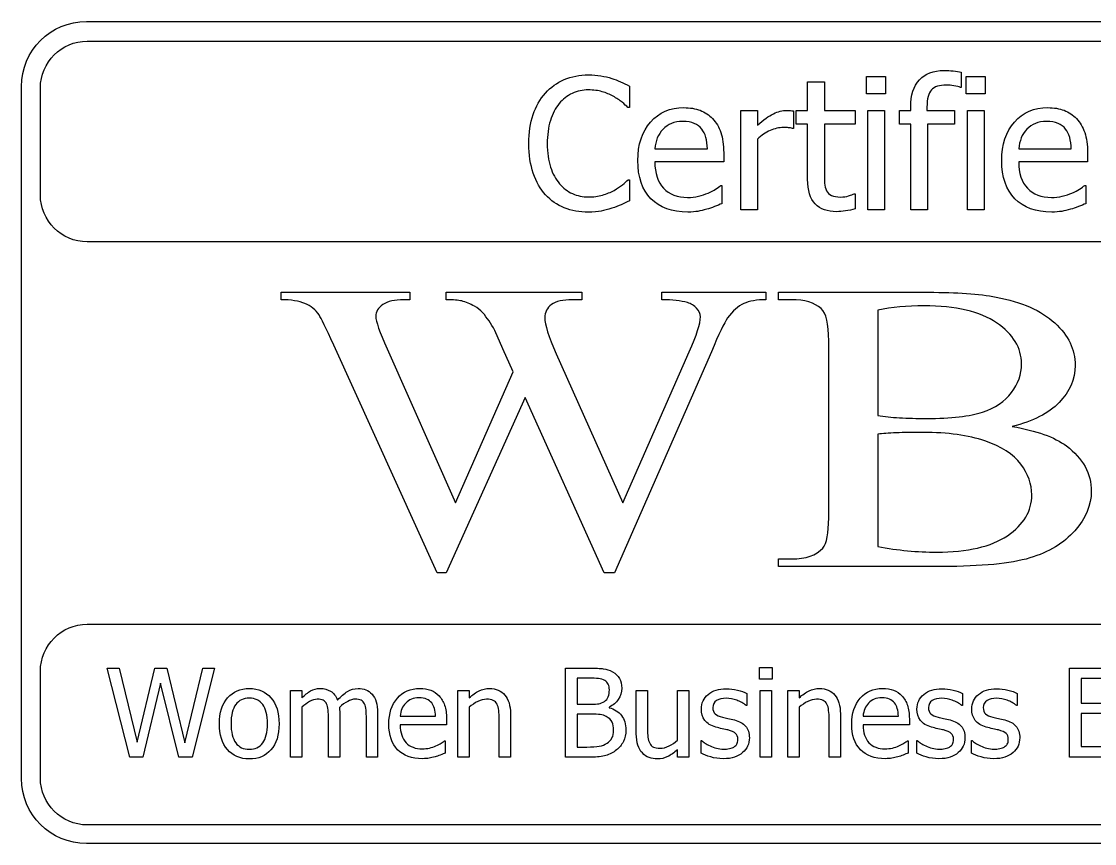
# Model space of a CAD drawing. Extents: x 0 to 436, y 0 to 122.
# Drawn here: x 344.2 to 403.1, y 58.6 to 103.8 of the extents above; entities that cross this region are included whole.
import ezdxf

# ---------------------------------------------------------------- set-up
doc = ezdxf.new("R2010")
doc.units = 0
doc.layers.get('0').update_dxf_attribs({"linetype": 'CONTINUOUS'})

msp = doc.modelspace()

# ---------------------------------------------------------------- linework, layer by layer
at = {"color": 1}
for points in [[(347.784162, 103.77106), (432.20098, 103.77106)], [(344.214452, 62.21097), (344.214452, 100.201348)], [(432.20098, 58.641258), (347.784162, 58.641258)]]:
    msp.add_lwpolyline(points, dxfattribs=at)
msp.add_lwpolyline([(347.784162, 103.77106)], close=True, dxfattribs=at)
at = {"color": 7}
for points in [[(347.829682, 102.69), (432.13395, 102.69)], [(395.816841, 100.99377), (395.816811, 100.153918)], [(377.594151, 100.222279), (377.594151, 99.055287), (377.516051, 99.055287)], [(387.379311, 95.10509), (387.379311, 98.127551), (386.759191, 98.127551), (386.759191, 98.88927), (387.379311, 98.88927), (387.379311, 100.456653), (388.297281, 100.456653), (388.297281, 98.88927), (389.986731, 98.88927), (389.986731, 98.127551), (388.297281, 98.127551), (388.297281, 95.534778)], [(345.254342, 94.250798), (345.254342, 100.114653)], [(395.816811, 100.153918), (395.768011, 100.153918)], [(393.932071, 99.074824), (393.932071, 98.889277), (395.450631, 98.889277), (395.450631, 98.127558), (393.961371, 98.127558), (393.961371, 93.435175), (393.043401, 93.435175), (393.043401, 98.127558), (392.423281, 98.127558), (392.423281, 98.889277), (393.043401, 98.889277), (393.043401, 99.069941)], [(384.625431, 97.307274), (384.625431, 93.435203), (383.707461, 93.435203), (383.707461, 98.889305), (384.625431, 98.889305), (384.625431, 98.078758)], [(386.598091, 98.859975), (386.598061, 97.902942)], [(386.598061, 97.902942), (386.549261, 97.902942)], [(378.990631, 96.770129), (381.876381, 96.770129)], [(398.971091, 96.770129), (401.856851, 96.770129)], [(382.769931, 96.565051), (382.769931, 96.067004), (378.990641, 96.067004)], [(402.750401, 96.565051), (402.750401, 96.067004), (398.971101, 96.067004)], [(377.520931, 95.080681), (377.594131, 95.080681), (377.594131, 93.928337)], [(382.613681, 94.768176), (382.667381, 94.768176), (382.667381, 93.7672)], [(389.932981, 94.309193), (389.986681, 94.309193), (389.986681, 93.483997)], [(402.594151, 94.768176), (402.647851, 94.768176), (402.647851, 93.7672)], [(432.13395, 91.675451), (347.829682, 91.675451)], [(358.471757, 88.494127), (358.471757, 88.904873), (365.540529, 88.904873), (365.540529, 88.494127), (365.202576, 88.494127)], [(367.540059, 88.49413), (367.540059, 88.904876), (374.974929, 88.904876), (374.974929, 88.49413), (374.468005, 88.49413)], [(379.382343, 88.49413), (379.382343, 88.904876), (385.085236, 88.904873)], [(385.085236, 88.904873), (385.085236, 88.494127)], [(386.493361, 88.494127), (385.775209, 88.494127), (385.775209, 88.904873), (394.026801, 88.904873)], [(391.238717, 87.916861), (391.238717, 82.133114)], [(364.287297, 85.796524), (368.046983, 77.348478), (371.215254, 84.530983), (370.652006, 85.796524), (370.201406, 86.806738)], [(388.535125, 76.515885), (388.535125, 86.240575)], [(382.100025, 85.641107), (376.77732, 73.507448), (376.214073, 73.507448), (371.862982, 83.132226), (367.540059, 73.507448), (367.033135, 73.507448), (361.35841, 86.007448)], [(373.580893, 85.530097), (377.241999, 77.348481), (380.87496, 85.64111)], [(391.238717, 81.111796), (391.238717, 74.939508)], [(394.787187, 73.851586), (385.775209, 73.851586), (385.775209, 74.262332), (386.493361, 74.262332)], [(347.829682, 70.676178), (432.13395, 70.676178)], [(345.254342, 62.236976), (345.254342, 68.100832)], [(375.486252, 63.385259), (374.084932, 63.385259), (374.084932, 68.271814), (375.381232, 68.271814)], [(375.358232, 67.717194), (374.734692, 67.717194), (374.734692, 66.286343), (375.473092, 66.286343)], [(359.609992, 66.122252), (359.609992, 63.385258), (358.993012, 63.385258), (358.993012, 67.050992), (359.609992, 67.050992), (359.609992, 66.644053)], [(368.797952, 66.122258), (368.797952, 63.385264), (368.180972, 63.385264), (368.180972, 67.050998), (368.797952, 67.050998), (368.797952, 66.644059)], [(377.973851, 64.671713), (377.973851, 67.050994), (378.590821, 67.050994), (378.590821, 64.96379)], [(380.238331, 64.313996), (380.238331, 67.05099), (380.855301, 67.05099), (380.855221, 63.385262)], [(384.045071, 66.873791), (384.045071, 66.214155), (384.012271, 66.214155)], [(386.913401, 66.122258), (386.913401, 63.385264), (386.296431, 63.385264), (386.296431, 67.050998), (386.913401, 67.050998), (386.913401, 66.644059)], [(395.885691, 66.873791), (395.885691, 66.214155), (395.852891, 66.214155)], [(398.891781, 66.873791), (398.891781, 66.214155), (398.858981, 66.214155)], [(376.483912, 66.125538), (376.483912, 66.099288)], [(361.690602, 65.797357), (361.690602, 63.385258), (361.073622, 63.385258), (361.073622, 65.505284)], [(363.771222, 65.797358), (363.771222, 63.385259), (363.153362, 63.385262)], [(363.153362, 63.385262), (363.153362, 65.505284)], [(365.010812, 65.626711), (366.950372, 65.626709)], [(367.550932, 65.488878), (367.550932, 65.154137), (365.010852, 65.154137)], [(371.062432, 63.385262), (370.445452, 63.385262), (370.445452, 65.472466)], [(371.062372, 65.764545), (371.062432, 63.385262)], [(375.473092, 65.74485), (374.734692, 65.74485), (374.734692, 63.939877), (375.263062, 63.939877)], [(389.177781, 63.385262), (388.560811, 63.385262), (388.560811, 65.472466)], [(389.177821, 65.764545), (389.177781, 63.385262)], [(390.424811, 65.626711), (392.364381, 65.626709)], [(392.964941, 65.488878), (392.964941, 65.154137), (390.424861, 65.154137)], [(367.445922, 64.281183), (367.482022, 64.281183), (367.482022, 63.608421)], [(381.527981, 63.605137), (381.527981, 64.29759), (381.560781, 64.29759)], [(392.859931, 64.281183), (392.896031, 64.281183), (392.896031, 63.608421)], [(393.368601, 63.605137), (393.368601, 64.29759), (393.401401, 64.29759)], [(396.374701, 63.605137), (396.374701, 64.29759), (396.407501, 64.29759)], [(380.855221, 63.385262), (380.238251, 63.385262), (380.238251, 63.792201)], [(432.13395, 59.66163), (347.829682, 59.66163)]]:
    msp.add_lwpolyline(points, dxfattribs=at)
for points in [[(347.829682, 102.69)], [(391.661561, 99.802356), (390.616641, 99.802356), (390.616641, 100.754504), (391.661561, 100.754504)], [(397.130311, 99.802356), (396.085391, 99.802356), (396.085391, 100.754504), (397.130311, 100.754504)], [(391.598061, 93.435168), (390.680091, 93.435168), (390.680091, 98.88927), (391.598061, 98.88927)], [(397.066811, 93.435168), (396.148841, 93.435168), (396.148841, 98.88927), (397.066811, 98.88927)], [(375.333392, 93.303338)], [(380.802151, 93.308218)], [(388.971051, 93.327743)], [(400.782621, 93.308218)], [(398.617275, 81.533647)], [(347.829682, 70.676178)], [(354.807832, 68.271814), (353.580452, 63.385262), (352.848612, 63.385262), (351.854242, 67.441527), (350.882842, 63.385262), (350.167412, 63.385262), (348.917062, 68.271814), (349.583262, 68.271814), (350.567792, 64.208985), (351.545752, 68.271814), (352.205392, 68.271814), (353.193202, 64.169604), (354.171172, 68.271814)], [(385.433321, 67.664687), (384.731021, 67.664687), (384.731021, 68.304631), (385.433321, 68.304631)], [(401.756801, 63.385262), (401.756801, 68.271814), (404.812121, 68.271814), (404.812121, 67.694223), (402.406591, 67.694223), (402.406591, 66.355261), (404.648031, 66.355261), (404.648031, 65.77767), (402.406591, 65.77767), (402.406591, 63.962853), (404.812121, 63.962853), (404.812121, 63.385262)], [(376.493672, 67.077253)], [(385.390621, 63.385262), (384.773651, 63.385262), (384.773651, 67.050996), (385.390621, 67.050996)], [(357.722042, 65.216488)], [(358.358702, 65.216488)], [(376.723422, 64.85877)], [(377.399521, 64.885034)], [(366.228382, 63.299943)], [(382.745481, 63.296662)], [(391.642391, 63.299943)], [(394.586101, 63.296662)], [(397.592181, 63.296662)]]:
    msp.add_lwpolyline(points, close=True, dxfattribs=at)
at = {"color": 1}
for points in [[(344.214452, 100.201348), (344.214452, 102.178969), (345.806542, 103.77106), (347.784162, 103.77106)], [(347.784162, 58.641258), (345.806542, 58.641258), (344.214452, 60.23335), (344.214452, 62.21097)]]:
    msp.add_open_spline(points, degree=3, dxfattribs=at)
at = {"color": 7}
for points in [[(345.254342, 100.114653), (345.254342, 101.541395), (346.402942, 102.69), (347.829682, 102.69)], [(374.015052, 100.578723), (374.412185, 100.751249), (374.856522, 100.837512), (375.348062, 100.837512)], [(375.348062, 100.837512), (375.592202, 100.837512), (375.820065, 100.819609), (376.031652, 100.783802)], [(376.031652, 100.783802), (376.246498, 100.747995), (376.445065, 100.702422), (376.627352, 100.647083)], [(393.517031, 100.568964), (393.832791, 100.910761), (394.285264, 101.08166), (394.874451, 101.08166)], [(394.874451, 101.08166), (395.043724, 101.08166), (395.209741, 101.071893), (395.372501, 101.05236)], [(395.372501, 101.05236), (395.535261, 101.036087), (395.683374, 101.016557), (395.816841, 100.99377)], [(372.984782, 99.836536), (373.274495, 100.162057), (373.617918, 100.409452), (374.015052, 100.578723)], [(376.627352, 100.647083), (376.783605, 100.598256), (376.943111, 100.536408), (377.105871, 100.461537)], [(377.105871, 100.461537), (377.271885, 100.389922), (377.434645, 100.31017), (377.594151, 100.222279)], [(393.043401, 99.069941), (393.043401, 99.727493), (393.201278, 100.227167), (393.517031, 100.568964)], [(395.006291, 100.280878), (394.618924, 100.280878), (394.342231, 100.192988), (394.176211, 100.017207)], [(395.416451, 100.236928), (395.263451, 100.266228), (395.126731, 100.280878), (395.006291, 100.280878)], [(395.768011, 100.153918), (395.686631, 100.183218), (395.569444, 100.210888), (395.416451, 100.236928)], [(372.306072, 98.654895), (372.462318, 99.107369), (372.688555, 99.501249), (372.984782, 99.836536)], [(374.459412, 99.821892), (374.182718, 99.694939), (373.940205, 99.507764), (373.731872, 99.260369)], [(375.338312, 100.012322), (375.029065, 100.012322), (374.736098, 99.948845), (374.459412, 99.821892)], [(376.095152, 99.914662), (375.877052, 99.979769), (375.624772, 100.012322), (375.338312, 100.012322)], [(376.700622, 99.665638), (376.515075, 99.766549), (376.313252, 99.849557), (376.095152, 99.914662)], [(377.188901, 99.33849), (377.055435, 99.449167), (376.892675, 99.558216), (376.700622, 99.665638)], [(394.176211, 100.017207), (394.013451, 99.844681), (393.932071, 99.530553), (393.932071, 99.074824)], [(373.731872, 99.260369), (373.526792, 99.012973), (373.367285, 98.7021), (373.253352, 98.327751)], [(377.516051, 99.055287), (377.431411, 99.133412), (377.322361, 99.227813), (377.188901, 99.33849)], [(378.756261, 98.249621), (379.221755, 98.776965), (379.830478, 99.040637), (380.582431, 99.040637)], [(380.582431, 99.040637), (380.920978, 99.040637), (381.220458, 98.991809), (381.480871, 98.894153)], [(398.736731, 98.249621), (399.202224, 98.776965), (399.810948, 99.040637), (400.562901, 99.040637)], [(400.562901, 99.040637), (400.901441, 99.040637), (401.200921, 98.991809), (401.461341, 98.894153)], [(372.076572, 97.063098), (372.076572, 97.671822), (372.153072, 98.202421), (372.306072, 98.654895)], [(381.480871, 98.894153), (381.741291, 98.796496), (381.969155, 98.643501), (382.164461, 98.435168)], [(382.164461, 98.435168), (382.359775, 98.226835), (382.509515, 97.971301), (382.613681, 97.668567)], [(384.625431, 98.078758), (384.960718, 98.374982), (385.252058, 98.583315), (385.499451, 98.703758)], [(385.499451, 98.703758), (385.750105, 98.827456), (385.992618, 98.889305), (386.226991, 98.889305)], [(386.226991, 98.889305), (386.321398, 98.889305), (386.391385, 98.886038), (386.436951, 98.879505)], [(386.436951, 98.879505), (386.485751, 98.876238), (386.539465, 98.869728), (386.598091, 98.859975)], [(401.461341, 98.894153), (401.721754, 98.796496), (401.949618, 98.643501), (402.144931, 98.435168)], [(402.144931, 98.435168), (402.340244, 98.226835), (402.489984, 97.971301), (402.594151, 97.668567)], [(373.253352, 98.327751), (373.139418, 97.953402), (373.082452, 97.531853), (373.082452, 97.063103)], [(378.058021, 96.130481), (378.058021, 97.019153), (378.290768, 97.725533), (378.756261, 98.249621)], [(379.439841, 97.854114), (379.303128, 97.710885), (379.198961, 97.551379), (379.127341, 97.375598)], [(379.903711, 98.171496), (379.734445, 98.099882), (379.579821, 97.994088), (379.439841, 97.854114)], [(380.528711, 98.283801), (380.284571, 98.283801), (380.076238, 98.246366), (379.903711, 98.171496)], [(381.148831, 98.176379), (380.982818, 98.247994), (380.776111, 98.283801), (380.528711, 98.283801)], [(381.563871, 97.863879), (381.456451, 98.000598), (381.318105, 98.104764), (381.148831, 98.176379)], [(381.788481, 97.409778), (381.736415, 97.588814), (381.661545, 97.740181), (381.563871, 97.863879)], [(386.056101, 97.946922), (385.808701, 97.946922), (385.562931, 97.893211), (385.318791, 97.785789)], [(386.329531, 97.937122), (386.254665, 97.943655), (386.163521, 97.946922), (386.056101, 97.946922)], [(386.549261, 97.902942), (386.480901, 97.922475), (386.407658, 97.933869), (386.329531, 97.937122)], [(398.038491, 96.130481), (398.038491, 97.019153), (398.271238, 97.725533), (398.736731, 98.249621)], [(399.420311, 97.854114), (399.283598, 97.710885), (399.179431, 97.551379), (399.107811, 97.375598)], [(399.884181, 98.171496), (399.714908, 98.099882), (399.560284, 97.994088), (399.420311, 97.854114)], [(400.509181, 98.283801), (400.265041, 98.283801), (400.056708, 98.246366), (399.884181, 98.171496)], [(401.129301, 98.176379), (400.963281, 98.247994), (400.756574, 98.283801), (400.509181, 98.283801)], [(401.544341, 97.863879), (401.436914, 98.000598), (401.298568, 98.104764), (401.129301, 98.176379)], [(401.768951, 97.409778), (401.716884, 97.588814), (401.642014, 97.740181), (401.544341, 97.863879)], [(379.127341, 97.375598), (379.055728, 97.203072), (379.010158, 97.001249), (378.990631, 96.770129)], [(381.876381, 96.770129), (381.869715, 97.017525), (381.840415, 97.230741), (381.788481, 97.409778)], [(382.613681, 97.668567), (382.717848, 97.369088), (382.769931, 97.001249), (382.769931, 96.565051)], [(385.318791, 97.785789), (385.074651, 97.678367), (384.843531, 97.518862), (384.625431, 97.307274)], [(399.107811, 97.375598), (399.036198, 97.203072), (398.990624, 97.001249), (398.971091, 96.770129)], [(401.856851, 96.770129), (401.850184, 97.017525), (401.820884, 97.230741), (401.768951, 97.409778)], [(402.594151, 97.668567), (402.698318, 97.369088), (402.750401, 97.001249), (402.750401, 96.565051)], [(372.315832, 95.437121), (372.156325, 95.909126), (372.076572, 96.451119), (372.076572, 97.063098)], [(373.082452, 97.063103), (373.082452, 96.565056), (373.142675, 96.135369), (373.263122, 95.774041)], [(378.775791, 94.040637), (378.297278, 94.532174), (378.058021, 95.228788), (378.058021, 96.130481)], [(378.990641, 96.067004), (378.990641, 95.432239), (379.150145, 94.947213), (379.469151, 94.611926)], [(398.756261, 94.040637), (398.277748, 94.532174), (398.038491, 95.228788), (398.038491, 96.130481)], [(398.971101, 96.067004), (398.971101, 95.432239), (399.130608, 94.947213), (399.449621, 94.611926)], [(373.263122, 95.774041), (373.383562, 95.415968), (373.547948, 95.113233), (373.756282, 94.865837)], [(388.297281, 95.534778), (388.297281, 95.258085), (388.302148, 95.044869), (388.311881, 94.895129)], [(372.989662, 94.255481), (372.699948, 94.571236), (372.475338, 94.965116), (372.315832, 95.437121)], [(373.756282, 94.865837), (373.958108, 94.624952), (374.195738, 94.44266), (374.469172, 94.318962)], [(377.213311, 94.807244), (377.343518, 94.914665), (377.446058, 95.005811), (377.520931, 95.080681)], [(387.799231, 93.752551), (387.519285, 94.03901), (387.379311, 94.489856), (387.379311, 95.10509)], [(388.311881, 94.895129), (388.321615, 94.74539), (388.359051, 94.605416), (388.424191, 94.475207)], [(374.469172, 94.318962), (374.742612, 94.19852), (375.032325, 94.138298), (375.338312, 94.138298)], [(376.114682, 94.240837), (376.352308, 94.309196), (376.563895, 94.395459), (376.749442, 94.499626)], [(376.749442, 94.499626), (376.928481, 94.600538), (377.083105, 94.703077), (377.213311, 94.807244)], [(379.469151, 94.611926), (379.788165, 94.27664), (380.229245, 94.108996), (380.792391, 94.108996)], [(381.383211, 94.177356), (381.578525, 94.22293), (381.754308, 94.281523), (381.910561, 94.353137)], [(381.910561, 94.353137), (382.076575, 94.428007), (382.216548, 94.499622), (382.330481, 94.567981)], [(382.330481, 94.567981), (382.444415, 94.639596), (382.538815, 94.706327), (382.613681, 94.768176)], [(388.424191, 94.475207), (388.479525, 94.361275), (388.569041, 94.275012), (388.692741, 94.216418)], [(389.630241, 94.196888), (389.770221, 94.242462), (389.871135, 94.279897), (389.932981, 94.309193)], [(399.449621, 94.611926), (399.768634, 94.27664), (400.209714, 94.108996), (400.772861, 94.108996)], [(401.363681, 94.177356), (401.558994, 94.22293), (401.734778, 94.281523), (401.891031, 94.353137)], [(401.891031, 94.353137), (402.057044, 94.428007), (402.197018, 94.499622), (402.310951, 94.567981)], [(402.310951, 94.567981), (402.424884, 94.639596), (402.519284, 94.706327), (402.594151, 94.768176)], [(347.829682, 91.675451), (346.402942, 91.675451), (345.254342, 92.824056), (345.254342, 94.250798)], [(374.019932, 93.54259), (373.622798, 93.702096), (373.279375, 93.939726), (372.989662, 94.255481)], [(375.338312, 94.138298), (375.618258, 94.138298), (375.877048, 94.172478), (376.114682, 94.240837)], [(377.140031, 93.713494), (377.000058, 93.645135), (376.829158, 93.578403), (376.627332, 93.513298)], [(377.594131, 93.928337), (377.434625, 93.853468), (377.283258, 93.781854), (377.140031, 93.713494)], [(380.802161, 93.308215), (379.933021, 93.308215), (379.257565, 93.552356), (378.775791, 94.040637)], [(380.792391, 94.108996), (380.994218, 94.108996), (381.191158, 94.131783), (381.383211, 94.177356)], [(382.667381, 93.7672), (382.559961, 93.72488), (382.426498, 93.671169), (382.266991, 93.606067)], [(388.971101, 93.327746), (388.469801, 93.327746), (388.079178, 93.469348), (387.799231, 93.752551)], [(388.692741, 94.216418), (388.816441, 94.161078), (388.984085, 94.133408), (389.195671, 94.133408)], [(389.195671, 94.133408), (389.345411, 94.133408), (389.490268, 94.154568), (389.630241, 94.196888)], [(400.782631, 93.308215), (399.913491, 93.308215), (399.238034, 93.552356), (398.756261, 94.040637)], [(400.772861, 94.108996), (400.974688, 94.108996), (401.171628, 94.131783), (401.363681, 94.177356)], [(402.647851, 93.7672), (402.540431, 93.72488), (402.406968, 93.671169), (402.247461, 93.606067)], [(375.333412, 93.303332), (374.858152, 93.303332), (374.420325, 93.383085), (374.019932, 93.54259)], [(376.036512, 93.357048), (375.857478, 93.321242), (375.623105, 93.303338), (375.333392, 93.303338)], [(376.627332, 93.513298), (376.415745, 93.444939), (376.218805, 93.392856), (376.036512, 93.357048)], [(381.349021, 93.347278), (381.205795, 93.321238), (381.023505, 93.308218), (380.802151, 93.308218)], [(381.837311, 93.459582), (381.658271, 93.410756), (381.495508, 93.373321), (381.349021, 93.347278)], [(382.266991, 93.606067), (382.107491, 93.544221), (381.964265, 93.495392), (381.837311, 93.459582)], [(389.459341, 93.371693), (389.283555, 93.342393), (389.120791, 93.327743), (388.971051, 93.327743)], [(389.986681, 93.483997), (389.814155, 93.435171), (389.638375, 93.397736), (389.459341, 93.371693)], [(401.329491, 93.347278), (401.186264, 93.321238), (401.003974, 93.308218), (400.782621, 93.308218)], [(401.817771, 93.459582), (401.638738, 93.410756), (401.475978, 93.373321), (401.329491, 93.347278)], [(402.247461, 93.606067), (402.087954, 93.544221), (401.944724, 93.495392), (401.817771, 93.459582)], [(359.781313, 88.283204), (359.462135, 88.423819), (359.025616, 88.494127), (358.471757, 88.494127)], [(365.202576, 88.494127), (364.705037, 88.494127), (364.324846, 88.405317), (364.062002, 88.227697)], [(368.384925, 88.427519), (368.206565, 88.471926), (367.924943, 88.49413), (367.540059, 88.49413)], [(369.088988, 88.138887), (368.8543, 88.272102), (368.619613, 88.368313), (368.384925, 88.427519)], [(374.468005, 88.49413), (373.94231, 88.49413), (373.557426, 88.40532), (373.313353, 88.2277)], [(380.776391, 88.338712), (380.419663, 88.442324), (379.954981, 88.49413), (379.382343, 88.49413)], [(385.085236, 88.494127), (384.587697, 88.494127), (384.184035, 88.423819), (383.874249, 88.283204)], [(388.12677, 88.005672), (387.760664, 88.331309), (387.216195, 88.494127), (386.493361, 88.494127)], [(394.026801, 88.904873), (395.566344, 88.904873), (396.800795, 88.816063), (397.730152, 88.638443)], [(397.730152, 88.638443), (399.138278, 88.372014), (400.213142, 87.89836), (400.954747, 87.217484)], [(360.555778, 87.661533), (360.368025, 87.942765), (360.10987, 88.149988), (359.781313, 88.283204)], [(364.062002, 88.227697), (363.799151, 88.050077), (363.667725, 87.835453), (363.667725, 87.583825)], [(369.539589, 87.783648), (369.417548, 87.924263), (369.267348, 88.042676), (369.088988, 88.138887)], [(373.313353, 88.2277), (373.069273, 88.05008), (372.947232, 87.809553), (372.947232, 87.506119)], [(381.283315, 88.027877), (381.151889, 88.175894), (380.982915, 88.279505), (380.776391, 88.338712)], [(381.494532, 87.550524), (381.494532, 87.720743), (381.424126, 87.879861), (381.283315, 88.027877)], [(383.874249, 88.283204), (383.564463, 88.142588), (383.268759, 87.879858), (382.987137, 87.495015)], [(388.535125, 86.240575), (388.535125, 87.173079), (388.399007, 87.761445), (388.12677, 88.005672)], [(393.773339, 88.161088), (392.834588, 88.161088), (391.989715, 88.079679), (391.238717, 87.916861)], [(397.75832, 87.228583), (396.847733, 87.850253), (395.519406, 88.161088), (393.773339, 88.161088)], [(361.35841, 86.007448), (360.935969, 86.939953), (360.668425, 87.491315), (360.555778, 87.661533)], [(363.667725, 87.583825), (363.667725, 87.324796), (363.874249, 86.729029), (364.287297, 85.796524)], [(370.201406, 86.806738), (370.004267, 87.176779), (369.783662, 87.502416), (369.539589, 87.783648)], [(372.947232, 87.506119), (372.947232, 87.128677), (373.158453, 86.470003), (373.580893, 85.530097)], [(380.87496, 85.64111), (381.288008, 86.558812), (381.494532, 87.195284), (381.494532, 87.550524)], [(382.987137, 87.495015), (382.799384, 87.235986), (382.50368, 86.618017), (382.100025, 85.641107)], [(399.1242, 84.975031), (399.1242, 85.855729), (398.668906, 86.606913), (397.75832, 87.228583)], [(400.954747, 87.217484), (401.696359, 86.544008), (402.067165, 85.766921), (402.067165, 84.886223)], [(398.57503, 83.398654), (398.941143, 83.879708), (399.1242, 84.405167), (399.1242, 84.975031)], [(402.067165, 84.886223), (402.067165, 84.131338), (401.776153, 83.454162), (401.194131, 82.854695)], [(396.983855, 82.321833), (397.678525, 82.55866), (398.208916, 82.9176), (398.57503, 83.398654)], [(401.194131, 82.854695), (400.612108, 82.262629), (399.753157, 81.822279), (398.617275, 81.533647)], [(391.238717, 82.133114), (391.58606, 82.081308), (391.980337, 82.040603), (392.421548, 82.011001)], [(392.421548, 82.011001), (392.872145, 81.988797), (393.364984, 81.977695), (393.900064, 81.977695)], [(393.900064, 81.977695), (395.27064, 81.977695), (396.298571, 82.092408), (396.983855, 82.321833)], [(398.617275, 81.533647), (399.94091, 81.311622), (400.931287, 80.956382), (401.588408, 80.467928)], [(392.238488, 81.189505), (391.82544, 81.174701), (391.492183, 81.148797), (391.238717, 81.111796)], [(393.731093, 81.211711), (393.149071, 81.211711), (392.651535, 81.204309), (392.238488, 81.189505)], [(397.110581, 80.745459), (396.200002, 81.056294), (395.073506, 81.211711), (393.731093, 81.211711)], [(399.081954, 79.468816), (398.678292, 80.009076), (398.021167, 80.434624), (397.110581, 80.745459)], [(401.588408, 80.467928), (402.498994, 79.787052), (402.954288, 78.954458), (402.954288, 77.970148)], [(399.687447, 77.781426), (399.687447, 78.366092), (399.485616, 78.928555), (399.081954, 79.468816)], [(398.349724, 75.538976), (399.24154, 76.145844), (399.687447, 76.893327), (399.687447, 77.781426)], [(402.954288, 77.970148), (402.954288, 77.222664), (402.653887, 76.504784), (402.053086, 75.816507)], [(388.211261, 74.8618), (388.42717, 75.120829), (388.535125, 75.67219), (388.535125, 76.515885)], [(394.463312, 74.639775), (396.162445, 74.639775), (397.457915, 74.939509), (398.349724, 75.538976)], [(402.053086, 75.816507), (401.452286, 75.13563), (400.626186, 74.636074), (399.574789, 74.317839)], [(386.493361, 74.262332), (387.291293, 74.262332), (387.863926, 74.462155), (388.211261, 74.8618)], [(391.238717, 74.939508), (392.327664, 74.739686), (393.402529, 74.639775), (394.463312, 74.639775)], [(399.574789, 74.317839), (398.532784, 74.007004), (396.936917, 73.851586), (394.787187, 73.851586)], [(345.254342, 68.100832), (345.254342, 69.527574), (346.402942, 70.676178), (347.829682, 70.676178)], [(375.381232, 68.271814), (375.729098, 68.271814), (375.989452, 68.25978), (376.162292, 68.235714)], [(376.162292, 68.235714), (376.337318, 68.213834), (376.504688, 68.160232), (376.664402, 68.074908)], [(376.664402, 68.074908), (376.839428, 67.98083), (376.967418, 67.857217), (377.048371, 67.704068)], [(375.893162, 67.697504), (375.764075, 67.71063), (375.585765, 67.717194), (375.358232, 67.717194)], [(376.244312, 67.589206), (376.139292, 67.648279), (376.022242, 67.684378), (375.893162, 67.697504)], [(376.434652, 67.382455), (376.395252, 67.469968), (376.331805, 67.538885), (376.244312, 67.589206)], [(376.493752, 67.07725), (376.493752, 67.195394), (376.474052, 67.297129), (376.434652, 67.382455)], [(377.169801, 67.16914), (377.169801, 66.939416), (377.108541, 66.733759), (376.986021, 66.552168)], [(377.048371, 67.704068), (377.129325, 67.553107), (377.169801, 67.374797), (377.169801, 67.16914)], [(355.083502, 65.216488), (355.083502, 65.829085), (355.233369, 66.304941), (355.533102, 66.644057)], [(355.533102, 66.644057), (355.835022, 66.983173), (356.232115, 67.152731), (356.724382, 67.152731)], [(356.724382, 66.621085), (356.402769, 66.621085), (356.154449, 66.505129), (355.979422, 66.273217)], [(356.724382, 67.152731), (357.218835, 67.152731), (357.614835, 66.983173), (357.912382, 66.644057)], [(357.462782, 66.273217), (357.289942, 66.505129), (357.043809, 66.621085), (356.724382, 66.621085)], [(357.912382, 66.644057), (358.209929, 66.307129), (358.358702, 65.831273), (358.358702, 65.216488)], [(359.609992, 66.644053), (359.771892, 66.805954), (359.931602, 66.930661), (360.089122, 67.018175)], [(360.089122, 67.018175), (360.248835, 67.107876), (360.423865, 67.152727), (360.614212, 67.152727)], [(360.614212, 67.152727), (360.830805, 67.152727), (361.022242, 67.1035), (361.188522, 67.005047)], [(361.188522, 67.005047), (361.356982, 66.906594), (361.484969, 66.744694), (361.572482, 66.519346)], [(361.572482, 66.519346), (361.758449, 66.727191), (361.940042, 66.884716), (362.117262, 66.99192)], [(362.117262, 66.99192), (362.294475, 67.099125), (362.487005, 67.152727), (362.694852, 67.152727)], [(362.694852, 67.152727), (362.852372, 67.152727), (362.995675, 67.127567), (363.124762, 67.077247)], [(363.124762, 67.077247), (363.253842, 67.029114), (363.366515, 66.950351), (363.462782, 66.84096)], [(363.462782, 66.84096), (363.561235, 66.72938), (363.636715, 66.590452), (363.689222, 66.424176)], [(364.384032, 65.196797), (364.384032, 65.794079), (364.540462, 66.268842), (364.853322, 66.621085)], [(364.853322, 66.621085), (365.166182, 66.975516), (365.575308, 67.152731), (366.080702, 67.152731)], [(366.044572, 66.644058), (365.880485, 66.644058), (365.740465, 66.618898), (365.624512, 66.568578)], [(366.461362, 66.571858), (366.349782, 66.619991), (366.210852, 66.644058), (366.044572, 66.644058)], [(366.080702, 67.152731), (366.308242, 67.152731), (366.509525, 67.119914), (366.684552, 67.054281)], [(366.684552, 67.054281), (366.859578, 66.988648), (367.012725, 66.885819), (367.143992, 66.745795)], [(367.143992, 66.745795), (367.275265, 66.605773), (367.375908, 66.434027), (367.445922, 66.230557)], [(368.797952, 66.644059), (368.981725, 66.808148), (369.163315, 66.933949), (369.342722, 67.021462)], [(369.342722, 67.021462), (369.522122, 67.108976), (369.711372, 67.152733), (369.910472, 67.152733)], [(369.910472, 67.152733), (370.271465, 67.152733), (370.553695, 67.033495), (370.757162, 66.79502)], [(370.757162, 66.79502), (370.960635, 66.558733), (371.062372, 66.215241), (371.062372, 65.764545)], [(376.221332, 66.447154), (376.319785, 66.510601), (376.389798, 66.593739), (376.431372, 66.696568)], [(376.431372, 66.696568), (376.472905, 66.799397), (376.493672, 66.926292), (376.493672, 67.077253)], [(381.544361, 66.02053), (381.544361, 66.350895), (381.669068, 66.62), (381.918481, 66.827845)], [(381.918481, 66.827845), (382.167895, 67.03569), (382.499355, 67.139613), (382.912861, 67.139613)], [(382.899751, 66.617813), (382.696285, 66.617813), (382.524538, 66.57515), (382.384511, 66.489824)], [(383.483901, 66.509515), (383.291375, 66.581714), (383.096658, 66.617813), (382.899751, 66.617813)], [(382.912861, 67.139613), (383.116328, 67.139613), (383.320891, 67.114453), (383.526551, 67.064133)], [(383.526551, 67.064133), (383.732205, 67.013813), (383.905045, 66.950366), (384.045071, 66.873791)], [(386.913401, 66.644059), (387.097181, 66.808148), (387.278775, 66.933949), (387.458181, 67.021462)], [(387.458181, 67.021462), (387.637581, 67.108976), (387.826828, 67.152733), (388.025921, 67.152733)], [(388.025921, 67.152733), (388.386921, 67.152733), (388.669155, 67.033495), (388.872621, 66.79502)], [(388.872621, 66.79502), (389.076088, 66.558733), (389.177821, 66.215241), (389.177821, 65.764545)], [(389.798041, 65.196797), (389.798041, 65.794079), (389.954471, 66.268842), (390.267331, 66.621085)], [(390.267331, 66.621085), (390.580191, 66.975516), (390.989318, 67.152731), (391.494711, 67.152731)], [(391.458581, 66.644058), (391.294494, 66.644058), (391.154474, 66.618898), (391.038521, 66.568578)], [(391.875371, 66.571858), (391.763791, 66.619991), (391.624861, 66.644058), (391.458581, 66.644058)], [(391.494711, 67.152731), (391.722251, 67.152731), (391.923534, 67.119914), (392.098561, 67.054281)], [(392.098561, 67.054281), (392.273588, 66.988648), (392.426734, 66.885819), (392.558001, 66.745795)], [(392.558001, 66.745795), (392.689274, 66.605773), (392.789918, 66.434027), (392.859931, 66.230557)], [(393.384981, 66.02053), (393.384981, 66.350895), (393.509688, 66.62), (393.759101, 66.827845)], [(393.759101, 66.827845), (394.008514, 67.03569), (394.339974, 67.139613), (394.753481, 67.139613)], [(394.740371, 66.617813), (394.536898, 66.617813), (394.365151, 66.57515), (394.225131, 66.489824)], [(395.324521, 66.509515), (395.131994, 66.581714), (394.937278, 66.617813), (394.740371, 66.617813)], [(394.753481, 67.139613), (394.956948, 67.139613), (395.161511, 67.114453), (395.367171, 67.064133)], [(395.367171, 67.064133), (395.572824, 67.013813), (395.745664, 66.950366), (395.885691, 66.873791)], [(396.391081, 66.02053), (396.391081, 66.350895), (396.515788, 66.62), (396.765201, 66.827845)], [(396.765201, 66.827845), (397.014614, 67.03569), (397.346071, 67.139613), (397.759571, 67.139613)], [(397.746461, 66.617813), (397.542988, 66.617813), (397.371241, 66.57515), (397.231221, 66.489824)], [(398.330611, 66.509515), (398.138084, 66.581714), (397.943368, 66.617813), (397.746461, 66.617813)], [(397.759571, 67.139613), (397.963044, 67.139613), (398.167611, 67.114453), (398.373271, 67.064133)], [(398.373271, 67.064133), (398.578924, 67.013813), (398.751761, 66.950366), (398.891781, 66.873791)], [(355.979422, 66.273217), (355.806582, 66.043494), (355.720162, 65.691251), (355.720162, 65.216488)], [(357.722042, 65.216488), (357.722042, 65.691251), (357.635622, 66.043494), (357.462782, 66.273217)], [(360.036622, 66.440583), (359.890035, 66.357445), (359.747825, 66.251335), (359.609992, 66.122252)], [(360.456682, 66.565291), (360.323222, 66.565291), (360.183202, 66.523722), (360.036622, 66.440583)], [(360.784862, 66.502941), (360.703909, 66.544508), (360.594515, 66.565291), (360.456682, 66.565291)], [(360.971922, 66.309317), (360.928189, 66.39683), (360.865835, 66.461372), (360.784862, 66.502941)], [(361.053922, 65.971295), (361.040789, 66.115692), (361.013455, 66.228366), (360.971922, 66.309317)], [(362.126202, 66.447147), (361.981802, 66.370572), (361.831935, 66.258992), (361.676602, 66.112407)], [(361.676602, 66.112407), (361.678602, 66.075214), (361.680935, 66.030363), (361.683602, 65.977854)], [(362.536422, 66.565291), (362.409529, 66.565291), (362.272789, 66.52591), (362.126202, 66.447147)], [(362.864602, 66.502941), (362.783649, 66.544508), (362.674255, 66.565291), (362.536422, 66.565291)], [(363.051662, 66.309317), (363.007929, 66.39683), (362.945575, 66.461372), (362.864602, 66.502941)], [(363.133662, 65.971295), (363.120529, 66.115692), (363.093195, 66.228366), (363.051662, 66.309317)], [(363.689222, 66.424176), (363.743888, 66.257899), (363.771222, 66.04896), (363.771222, 65.797358)], [(365.102712, 66.03365), (365.054578, 65.917695), (365.023945, 65.782048), (365.010812, 65.626711)], [(365.312742, 66.355263), (365.220848, 66.258998), (365.150838, 66.151794), (365.102712, 66.03365)], [(365.624512, 66.568578), (365.510738, 66.520445), (365.406815, 66.44934), (365.312742, 66.355263)], [(366.740312, 66.361825), (366.668112, 66.453714), (366.575128, 66.523725), (366.461362, 66.571858)], [(366.891272, 66.056621), (366.856272, 66.176952), (366.805952, 66.278687), (366.740312, 66.361825)], [(366.950372, 65.626709), (366.945705, 65.792985), (366.926005, 65.936289), (366.891272, 66.056621)], [(367.445922, 66.230557), (367.515928, 66.029276), (367.550932, 65.782049), (367.550932, 65.488878)], [(369.273802, 66.440589), (369.111902, 66.359639), (368.953285, 66.253529), (368.797952, 66.122258)], [(369.749662, 66.565297), (369.596515, 66.565297), (369.437895, 66.523728), (369.273802, 66.440589)], [(370.117222, 66.496377), (370.027515, 66.542324), (369.904995, 66.565297), (369.749662, 66.565297)], [(370.327252, 66.292908), (370.276918, 66.384797), (370.206908, 66.45262), (370.117222, 66.496377)], [(370.419152, 65.941759), (370.403818, 66.088344), (370.373185, 66.205394), (370.327252, 66.292908)], [(375.473092, 66.286343), (375.676565, 66.286343), (375.826432, 66.29619), (375.922692, 66.315883)], [(375.922692, 66.315883), (376.018958, 66.337763), (376.118505, 66.38152), (376.221332, 66.447154)], [(376.986021, 66.552168), (376.865688, 66.370577), (376.698318, 66.228367), (376.483912, 66.125538)], [(376.483912, 66.099288), (376.774891, 66.020525), (377.000238, 65.876127), (377.159951, 65.666094)], [(381.734701, 65.403558), (381.607808, 65.57421), (381.544361, 65.779867), (381.544361, 66.02053)], [(382.384511, 66.489824), (382.244491, 66.404498), (382.174481, 66.275415), (382.174481, 66.102575)], [(382.174481, 66.102575), (382.174481, 65.949426), (382.216051, 65.834565), (382.299191, 65.75799)], [(384.012271, 66.214155), (383.854745, 66.338862), (383.678621, 66.437316), (383.483901, 66.509515)], [(387.389261, 66.440589), (387.227361, 66.359639), (387.068741, 66.253529), (386.913401, 66.122258)], [(387.865121, 66.565297), (387.711968, 66.565297), (387.553348, 66.523728), (387.389261, 66.440589)], [(388.232681, 66.496377), (388.142975, 66.542324), (388.020455, 66.565297), (387.865121, 66.565297)], [(388.442711, 66.292908), (388.392378, 66.384797), (388.322368, 66.45262), (388.232681, 66.496377)], [(388.534611, 65.941759), (388.519278, 66.088344), (388.488645, 66.205394), (388.442711, 66.292908)], [(390.516711, 66.03365), (390.468578, 65.917695), (390.437944, 65.782048), (390.424811, 65.626711)], [(390.726751, 66.355263), (390.634858, 66.258998), (390.564844, 66.151794), (390.516711, 66.03365)], [(391.038521, 66.568578), (390.924748, 66.520445), (390.820824, 66.44934), (390.726751, 66.355263)], [(392.154321, 66.361825), (392.082121, 66.453714), (391.989138, 66.523725), (391.875371, 66.571858)], [(392.305281, 66.056621), (392.270281, 66.176952), (392.219961, 66.278687), (392.154321, 66.361825)], [(392.364381, 65.626709), (392.359714, 65.792985), (392.340014, 65.936289), (392.305281, 66.056621)], [(392.859931, 66.230557), (392.929938, 66.029276), (392.964941, 65.782049), (392.964941, 65.488878)], [(393.575321, 65.403558), (393.448428, 65.57421), (393.384981, 65.779867), (393.384981, 66.02053)], [(394.225131, 66.489824), (394.085111, 66.404498), (394.015101, 66.275415), (394.015101, 66.102575)], [(394.015101, 66.102575), (394.015101, 65.949426), (394.056668, 65.834565), (394.139801, 65.75799)], [(395.852891, 66.214155), (395.695364, 66.338862), (395.519241, 66.437316), (395.324521, 66.509515)], [(396.581421, 65.403558), (396.454528, 65.57421), (396.391081, 65.779867), (396.391081, 66.02053)], [(397.231221, 66.489824), (397.091201, 66.404498), (397.021191, 66.275415), (397.021191, 66.102575)], [(397.021191, 66.102575), (397.021191, 65.949426), (397.062758, 65.834565), (397.145891, 65.75799)], [(398.858981, 66.214155), (398.701454, 66.338862), (398.525331, 66.437316), (398.330611, 66.509515)], [(361.073622, 65.505284), (361.073622, 65.673748), (361.067055, 65.829085), (361.053922, 65.971295)], [(361.683602, 65.977854), (361.688269, 65.927534), (361.690602, 65.867368), (361.690602, 65.797357)], [(363.153362, 65.505284), (363.153362, 65.673748), (363.146795, 65.829085), (363.133662, 65.971295)], [(370.445452, 65.472466), (370.445452, 65.64093), (370.436685, 65.797361), (370.419152, 65.941759)], [(375.988332, 65.72188), (375.867998, 65.737193), (375.696252, 65.74485), (375.473092, 65.74485)], [(376.326352, 65.616864), (376.223525, 65.671557), (376.110852, 65.706563), (375.988332, 65.72188)], [(376.644682, 65.311659), (376.592148, 65.431991), (376.486038, 65.533726), (376.326352, 65.616864)], [(377.159951, 65.666094), (377.319665, 65.458249), (377.399521, 65.197895), (377.399521, 64.885034)], [(382.345111, 65.029436), (382.065071, 65.110387), (381.861601, 65.235094), (381.734701, 65.403558)], [(382.299191, 65.75799), (382.382325, 65.683603), (382.515781, 65.622344), (382.699561, 65.574211)], [(382.699561, 65.574211), (382.791455, 65.550144), (382.893191, 65.526078), (383.004771, 65.502011)], [(383.004771, 65.502011), (383.118538, 65.480131), (383.237775, 65.453878), (383.362481, 65.423251)], [(383.362481, 65.423251), (383.633775, 65.355428), (383.837245, 65.242754), (383.972891, 65.085229)], [(388.560811, 65.472466), (388.560811, 65.64093), (388.552078, 65.797361), (388.534611, 65.941759)], [(394.185731, 65.029436), (393.905684, 65.110387), (393.702214, 65.235094), (393.575321, 65.403558)], [(394.139801, 65.75799), (394.222941, 65.683603), (394.356401, 65.622344), (394.540181, 65.574211)], [(394.540181, 65.574211), (394.632068, 65.550144), (394.733801, 65.526078), (394.845381, 65.502011)], [(394.845381, 65.502011), (394.959154, 65.480131), (395.078394, 65.453878), (395.203101, 65.423251)], [(395.203101, 65.423251), (395.474394, 65.355428), (395.677864, 65.242754), (395.813511, 65.085229)], [(397.191831, 65.029436), (396.911784, 65.110387), (396.708314, 65.235094), (396.581421, 65.403558)], [(397.145891, 65.75799), (397.229031, 65.683603), (397.362491, 65.622344), (397.546271, 65.574211)], [(397.546271, 65.574211), (397.638158, 65.550144), (397.739891, 65.526078), (397.851471, 65.502011)], [(397.851471, 65.502011), (397.965244, 65.480131), (398.084484, 65.453878), (398.209191, 65.423251)], [(398.209191, 65.423251), (398.480484, 65.355428), (398.683954, 65.242754), (398.819601, 65.085229)], [(355.519972, 63.802046), (355.228992, 64.149913), (355.083502, 64.621394), (355.083502, 65.216488)], [(355.720162, 65.216488), (355.720162, 64.757041), (355.806582, 64.408079), (355.979422, 64.169604)], [(357.459502, 64.163041), (357.634529, 64.39714), (357.722042, 64.748289), (357.722042, 65.216488)], [(358.358702, 65.216488), (358.358702, 64.599516), (358.209929, 64.122566), (357.912382, 63.785637)], [(364.866452, 63.792201), (364.544838, 64.122566), (364.384032, 64.590764), (364.384032, 65.196797)], [(365.010852, 65.154137), (365.010852, 64.727508), (365.118055, 64.401519), (365.332462, 64.176171)], [(376.638122, 64.435422), (376.694988, 64.544815), (376.723422, 64.685931), (376.723422, 64.85877)], [(376.723482, 64.858775), (376.723482, 65.042554), (376.697215, 65.193516), (376.644682, 65.311659)], [(377.399521, 64.88503), (377.399521, 64.642179), (377.353578, 64.42777), (377.261691, 64.241803)], [(378.590821, 64.96379), (378.590821, 64.769072), (378.597388, 64.607171), (378.610521, 64.478088)], [(382.696261, 64.944106), (382.569368, 64.970359), (382.452318, 64.998803), (382.345111, 65.029436)], [(383.004751, 64.875186), (382.925985, 64.894879), (382.823155, 64.917853), (382.696261, 64.944106)], [(383.428091, 64.688125), (383.349331, 64.762512), (383.208218, 64.824866), (383.004751, 64.875186)], [(383.972891, 65.085229), (384.110725, 64.927704), (384.179641, 64.713296), (384.179641, 64.442003)], [(390.280461, 63.792201), (389.958848, 64.122566), (389.798041, 64.590764), (389.798041, 65.196797)], [(390.424861, 65.154137), (390.424861, 64.727508), (390.532064, 64.401519), (390.746471, 64.176171)], [(394.536881, 64.944106), (394.409988, 64.970359), (394.292938, 64.998803), (394.185731, 65.029436)], [(394.845361, 64.875186), (394.766601, 64.894879), (394.663774, 64.917853), (394.536881, 64.944106)], [(395.268711, 64.688125), (395.189951, 64.762512), (395.048834, 64.824866), (394.845361, 64.875186)], [(395.813511, 65.085229), (395.951344, 64.927704), (396.020261, 64.713296), (396.020261, 64.442003)], [(397.542981, 64.944106), (397.416088, 64.970359), (397.299038, 64.998803), (397.191831, 65.029436)], [(397.851461, 64.875186), (397.772701, 64.894879), (397.669874, 64.917853), (397.542981, 64.944106)], [(398.274811, 64.688125), (398.196051, 64.762512), (398.054934, 64.824866), (397.851461, 64.875186)], [(398.819601, 65.085229), (398.957434, 64.927704), (399.026351, 64.713296), (399.026351, 64.442003)], [(367.255582, 64.146631), (367.332155, 64.194764), (367.395602, 64.239615), (367.445922, 64.281183)], [(376.369012, 64.146627), (376.491532, 64.231953), (376.581235, 64.328218), (376.638122, 64.435422)], [(377.261691, 64.241803), (377.169798, 64.055836), (377.046185, 63.902687), (376.890851, 63.782356)], [(378.059151, 64.041613), (378.002285, 64.214453), (377.973851, 64.424486), (377.973851, 64.671713)], [(378.610521, 64.478088), (378.625855, 64.351193), (378.658688, 64.239613), (378.709021, 64.143348)], [(379.769031, 63.998946), (379.939685, 64.084272), (380.096118, 64.189289), (380.238331, 64.313996)], [(381.560781, 64.29759), (381.613315, 64.256023), (381.674575, 64.210079), (381.744561, 64.159756)], [(383.549521, 64.356667), (383.549521, 64.503252), (383.509045, 64.613738), (383.428091, 64.688125)], [(383.497021, 64.100689), (383.532021, 64.157576), (383.549521, 64.242902), (383.549521, 64.356667)], [(384.179641, 64.442003), (384.179641, 64.284478), (384.147908, 64.134611), (384.084441, 63.992401)], [(392.669581, 64.146631), (392.746161, 64.194764), (392.809611, 64.239615), (392.859931, 64.281183)], [(393.401401, 64.29759), (393.453934, 64.256023), (393.515194, 64.210079), (393.585181, 64.159756)], [(395.390141, 64.356667), (395.390141, 64.503252), (395.349664, 64.613738), (395.268711, 64.688125)], [(395.337641, 64.100689), (395.372641, 64.157576), (395.390141, 64.242902), (395.390141, 64.356667)], [(396.020261, 64.442003), (396.020261, 64.284478), (395.988528, 64.134611), (395.925061, 63.992401)], [(396.407501, 64.29759), (396.460034, 64.256023), (396.521294, 64.210079), (396.591281, 64.159756)], [(398.396241, 64.356667), (398.396241, 64.503252), (398.355764, 64.613738), (398.274811, 64.688125)], [(398.343741, 64.100689), (398.378741, 64.157576), (398.396241, 64.242902), (398.396241, 64.356667)], [(399.026351, 64.442003), (399.026351, 64.284478), (398.994618, 64.134611), (398.931151, 63.992401)], [(356.724382, 63.283527), (356.214615, 63.283527), (355.813145, 63.456367), (355.519972, 63.802046)], [(355.979422, 64.169604), (356.154449, 63.933317), (356.402769, 63.815173), (356.724382, 63.815173)], [(356.724382, 63.815173), (357.041622, 63.815173), (357.286662, 63.931129), (357.459502, 64.163041)], [(357.912382, 63.785637), (357.614835, 63.450897), (357.218835, 63.283527), (356.724382, 63.283527)], [(366.228382, 63.299936), (365.644228, 63.299936), (365.190252, 63.464024), (364.866452, 63.792201)], [(365.332462, 64.176171), (365.546868, 63.950823), (365.843322, 63.838149), (366.221822, 63.838149)], [(366.221822, 63.838149), (366.357468, 63.838149), (366.489832, 63.853462), (366.618912, 63.884089)], [(366.618912, 63.884089), (366.750185, 63.914716), (366.868328, 63.954097), (366.973342, 64.002233)], [(366.973342, 64.002233), (367.084922, 64.052553), (367.179002, 64.100686), (367.255582, 64.146631)], [(375.263062, 63.939877), (375.547482, 63.939877), (375.771735, 63.953004), (375.935822, 63.979257)], [(375.935822, 63.979257), (376.099908, 64.00551), (376.244305, 64.0613), (376.369012, 64.146627)], [(376.890851, 63.782356), (376.707072, 63.637958), (376.510165, 63.535129), (376.300132, 63.473869)], [(378.305291, 63.611702), (378.200271, 63.72547), (378.118225, 63.868774), (378.059151, 64.041613)], [(378.709021, 64.143348), (378.759355, 64.049271), (378.827178, 63.980354), (378.912491, 63.936597)], [(378.912491, 63.936597), (379.000005, 63.892837), (379.124711, 63.870957), (379.286611, 63.870957)], [(379.286611, 63.870957), (379.437578, 63.870957), (379.598385, 63.91362), (379.769031, 63.998946)], [(380.238251, 63.792201), (380.047905, 63.625925), (379.867408, 63.49903), (379.696761, 63.411516)], [(381.744561, 64.159756), (381.816761, 64.109436), (381.911931, 64.056928), (382.030071, 64.002231)], [(382.030071, 64.002231), (382.135091, 63.954098), (382.249955, 63.911435), (382.374661, 63.874242)], [(382.374661, 63.874242), (382.501555, 63.837049), (382.632825, 63.818452), (382.768471, 63.818452)], [(382.768471, 63.818452), (382.866925, 63.818452), (382.971941, 63.829392), (383.083521, 63.851272)], [(383.083521, 63.851272), (383.195101, 63.875339), (383.278238, 63.904875), (383.332931, 63.939882)], [(383.332931, 63.939882), (383.409511, 63.990202), (383.464208, 64.043804), (383.497021, 64.100689)], [(384.084441, 63.992401), (384.023175, 63.852379), (383.932378, 63.732047), (383.812051, 63.631406)], [(391.642391, 63.299936), (391.058238, 63.299936), (390.604261, 63.464024), (390.280461, 63.792201)], [(390.746471, 64.176171), (390.960878, 63.950823), (391.257331, 63.838149), (391.635831, 63.838149)], [(391.635831, 63.838149), (391.771478, 63.838149), (391.903841, 63.853462), (392.032921, 63.884089)], [(392.032921, 63.884089), (392.164194, 63.914716), (392.282338, 63.954097), (392.387351, 64.002233)], [(392.387351, 64.002233), (392.498931, 64.052553), (392.593008, 64.100686), (392.669581, 64.146631)], [(393.585181, 64.159756), (393.657374, 64.109436), (393.752544, 64.056928), (393.870691, 64.002231)], [(393.870691, 64.002231), (393.975704, 63.954098), (394.090568, 63.911435), (394.215281, 63.874242)], [(394.215281, 63.874242), (394.342174, 63.837049), (394.473444, 63.818452), (394.609091, 63.818452)], [(394.609091, 63.818452), (394.707544, 63.818452), (394.812561, 63.829392), (394.924141, 63.851272)], [(394.924141, 63.851272), (395.035721, 63.875339), (395.118858, 63.904875), (395.173551, 63.939882)], [(395.173551, 63.939882), (395.250124, 63.990202), (395.304821, 64.043804), (395.337641, 64.100689)], [(395.925061, 63.992401), (395.863794, 63.852379), (395.772998, 63.732047), (395.652671, 63.631406)], [(396.591281, 64.159756), (396.663474, 64.109436), (396.758644, 64.056928), (396.876791, 64.002231)], [(396.876791, 64.002231), (396.981804, 63.954098), (397.096668, 63.911435), (397.221381, 63.874242)], [(397.221381, 63.874242), (397.348274, 63.837049), (397.479544, 63.818452), (397.615191, 63.818452)], [(397.615191, 63.818452), (397.713644, 63.818452), (397.818661, 63.829392), (397.930241, 63.851272)], [(397.930241, 63.851272), (398.041821, 63.875339), (398.124958, 63.904875), (398.179651, 63.939882)], [(398.179651, 63.939882), (398.256224, 63.990202), (398.310921, 64.043804), (398.343741, 64.100689)], [(398.931151, 63.992401), (398.869884, 63.852379), (398.779088, 63.732047), (398.658761, 63.631406)], [(366.595942, 63.326193), (366.499675, 63.308693), (366.377155, 63.299943), (366.228382, 63.299943)], [(366.924122, 63.401673), (366.803788, 63.368853), (366.694395, 63.343693), (366.595942, 63.326193)], [(367.212912, 63.500123), (367.105712, 63.458556), (367.009448, 63.42574), (366.924122, 63.401673)], [(367.482022, 63.608421), (367.409822, 63.579981), (367.320118, 63.543882), (367.212912, 63.500123)], [(376.300132, 63.473869), (376.090098, 63.414796), (375.818805, 63.385259), (375.486252, 63.385259)], [(378.672841, 63.362287), (378.532821, 63.414794), (378.410305, 63.497932), (378.305291, 63.611702)], [(379.125731, 63.283527), (378.966018, 63.283527), (378.815055, 63.30978), (378.672841, 63.362287)], [(379.696761, 63.411516), (379.526108, 63.32619), (379.335765, 63.283527), (379.125731, 63.283527)], [(382.056351, 63.395104), (381.844125, 63.460737), (381.668001, 63.530748), (381.527981, 63.605137)], [(382.745521, 63.296654), (382.500481, 63.296654), (382.270758, 63.329471), (382.056351, 63.395104)], [(383.365731, 63.381992), (383.201645, 63.325105), (382.994895, 63.296662), (382.745481, 63.296662)], [(383.812051, 63.631406), (383.680785, 63.522014), (383.532011, 63.438876), (383.365731, 63.381992)], [(392.009951, 63.326193), (391.913684, 63.308693), (391.791164, 63.299943), (391.642391, 63.299943)], [(392.338131, 63.401673), (392.217798, 63.368853), (392.108404, 63.343693), (392.009951, 63.326193)], [(392.626921, 63.500123), (392.519714, 63.458556), (392.423451, 63.42574), (392.338131, 63.401673)], [(392.896031, 63.608421), (392.823831, 63.579981), (392.734128, 63.543882), (392.626921, 63.500123)], [(393.896961, 63.395104), (393.684741, 63.460737), (393.508621, 63.530748), (393.368601, 63.605137)], [(394.586141, 63.296654), (394.341101, 63.296654), (394.111374, 63.329471), (393.896961, 63.395104)], [(395.206351, 63.381992), (395.042264, 63.325105), (394.835514, 63.296662), (394.586101, 63.296662)], [(395.652671, 63.631406), (395.521398, 63.522014), (395.372624, 63.438876), (395.206351, 63.381992)], [(396.903061, 63.395104), (396.690841, 63.460737), (396.514721, 63.530748), (396.374701, 63.605137)], [(397.592231, 63.296654), (397.347198, 63.296654), (397.117474, 63.329471), (396.903061, 63.395104)], [(398.212441, 63.381992), (398.048354, 63.325105), (397.841601, 63.296662), (397.592181, 63.296662)], [(398.658761, 63.631406), (398.527488, 63.522014), (398.378714, 63.438876), (398.212441, 63.381992)], [(347.829682, 59.66163), (346.402942, 59.66163), (345.254342, 60.810234), (345.254342, 62.236976)]]:
    msp.add_open_spline(points, degree=3, dxfattribs=at)

doc.saveas('drawing.dxf')
